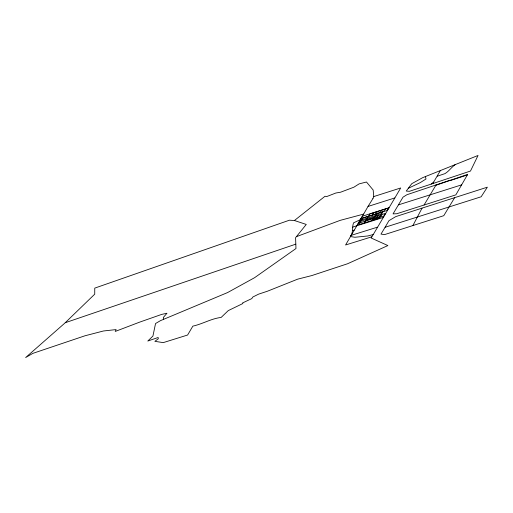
<?xml version="1.0" encoding="UTF-8"?>
<svg xmlns="http://www.w3.org/2000/svg" width="513" height="513" viewBox="0 0 513 513"><rect width="100%" height="100%" fill="white"/><g stroke="black" fill="none" stroke-linecap="round" stroke-linejoin="round"><path stroke-width="0.77" d="M394.869 197.922L373.24 234.556L367.744 235.974L354.887 237.269L350.321 236.525C353.585 232.575 351.873 227.374 353.489 222.879L360.466 219.59L368.033 206.431L394.869 197.922L400.704 187.97L373.772 196.562L372.925 198.557M435.87 185.264L467.657 174.401L455.852 194.857L396.831 213.722L393.048 213.883L403.006 197.172L406.873 194.748L450.234 180.191M412.888 225.56L422.058 208.124L487.35 187.181L481.156 196.774L385.096 227.265L380.992 234.095L384.558 234.614L443.777 215.684L454.608 197.736M440.378 170.572L432.773 183.577L409.4 191.317L406.251 191.048L411.772 183.686L422.661 177.671L478.045 155.458L470.492 171.041L432.773 183.577M360.466 219.59L345.57 244.983L371.848 236.807L373.24 234.556M352.63 227.163L356.939 225.733L362.287 216.255L389.021 207.829M385.096 227.265L388.937 220.686L395.767 216.608L422.058 208.124M371.842 236.82L371.143 238L387.886 245.567L347.59 263.746L311.833 275.564L297.668 279.155L267.427 291.224L258.629 294.135L252.864 297.001L251.774 298.611L242.534 302.959L242.873 303.516L228.253 310.615L221.154 317.425C211.215 318.592 202.597 323.998 192.85 326.14L187.598 335.027L163.256 342.62L154.881 341.337L158.318 338.753L158.151 337.477L147.782 341.049L152.925 336.06L155.548 323.53L160.524 320.619L227.573 292.57L254.595 277.687L295.969 248.542L295.591 237.666L306.261 224.438L294.417 220.519L289.454 220.192L94.751 288.12L94.732 294.161L64.805 323.132L25.65 357.542L32.877 353.361L84.978 335.784L103.446 330.988L116.124 329.583L115.207 331.449L139.536 322.177L161.653 314.411L166.962 313.238L163.346 317.457L163.519 319.528M436.204 184.706L424.052 205.027M364.371 222.924L368.392 216.236M364.621 222.841L366.128 220.34L373.637 217.974M368.558 216.306L370.065 213.806L388.841 207.887L387.341 210.388M372.316 215.12L373.817 212.619M372.137 220.475L374.266 216.935M376.074 213.934L377.574 211.439M373.381 220.083L377.408 213.395M376.516 218.249L378.023 215.749M379.825 212.754L381.332 210.253M380.274 217.063L381.781 214.569M383.583 211.568L385.09 209.073M385.532 213.382L384.032 215.883L372.765 219.429M368.026 206.444L372.932 198.55M431.183 184.084L433.665 182.134M455.313 164.57C451.466 167.155 448.997 171.233 444.995 173.625L437.256 176.196M294.417 220.519L325.043 196.242L326.563 196.626L335.855 193.01L340.581 192.215L353.899 187.187L359.113 183.885L366.474 182.012L373.169 190.028L373.765 196.575M408.329 188.277L420.294 182.602L425.995 179.005L425.392 176.562M296.405 236.66L340.196 220.359L363.717 214.081M295.815 244.143L65.234 322.722M450.042 180.602L467.317 174.991M461.623 184.86L398.479 204.86M360.902 218.718L387.514 210.33M361.684 219.846L381.896 213.479M359.235 221.674L385.712 213.331M359.882 222.841L380.088 216.473M356.939 225.733L383.211 217.48M350.93 235.435L377.382 227.188M352.546 230.529L354.226 230.119M362.794 217.999L358.773 224.688L378.979 218.32L383.006 211.632L362.794 217.999"/></g></svg>
